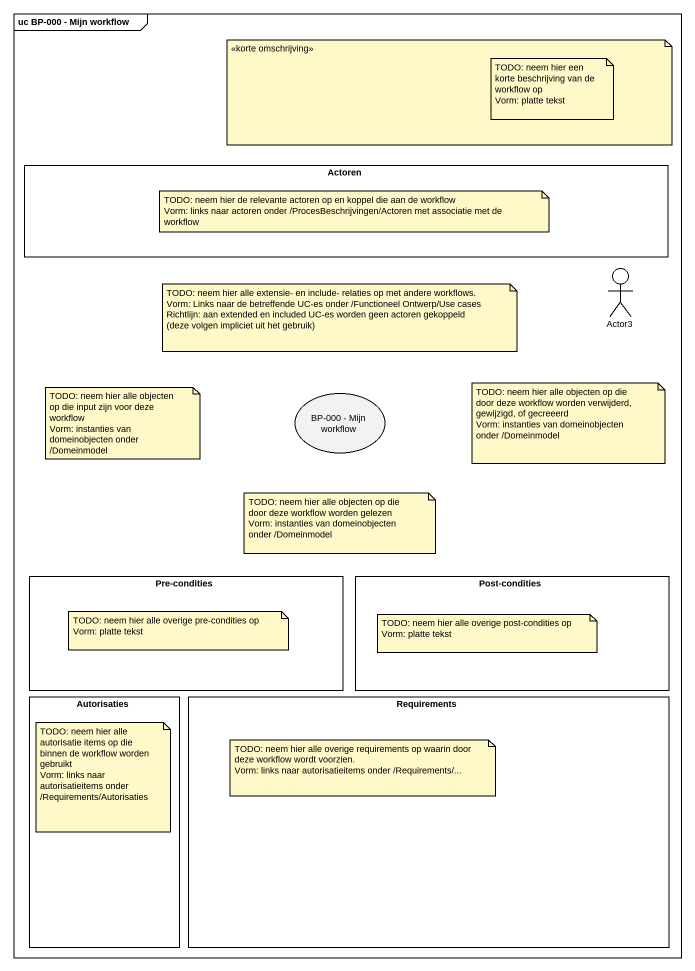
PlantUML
@startuml
mainframe uc BP-000 - Mijn workflow
rectangle Actoren
actor Actor3
usecase "BP-000 - Mijn workflow" as BP_000_Mijn_workflow
rectangle "Pre-condities" as Pre_condities
rectangle "Post-condities" as Post_condities
rectangle Autorisaties
rectangle Requirements
note as N1
  <<korte omschrijving>>
end note
note as N2
  TODO: neem hier een korte beschrijving van de workflow op
  Vorm: platte tekst
end note
note as N3
  TODO: neem hier de relevante actoren op en koppel die aan de workflow
  Vorm: links naar actoren onder /ProcesBeschrijvingen/Actoren met associatie met de workflow
end note
note as N4
  TODO: neem hier alle extensie- en include- relaties op met andere workflows.
  Vorm: Links naar de betreffende UC-es onder /Functioneel Ontwerp/Use cases
  Richtlijn: aan extended en included UC-es worden geen actoren gekoppeld (deze volgen impliciet uit het gebruik)
end note
note as N5
  TODO: neem hier alle objecten op die input zijn voor deze workflow
  Vorm: instanties van domeinobjecten onder /Domeinmodel
end note
note as N6
  TODO: neem hier alle objecten op die door deze workflow worden verwijderd, gewijzigd, of gecreeerd
  Vorm: instanties van domeinobjecten onder /Domeinmodel
end note
note as N7
  TODO: neem hier alle objecten op die door deze workflow worden gelezen
  Vorm: instanties van domeinobjecten onder /Domeinmodel
end note
note as N8
  TODO: neem hier alle overige pre-condities op
  Vorm: platte tekst
end note
note as N9
  TODO: neem hier alle overige post-condities op
  Vorm: platte tekst
end note
note as N10
  TODO: neem hier alle autorisatie items op die binnen de workflow worden gebruikt
  Vorm: links naar autorisatieitems onder /Requirements/Autorisaties
end note
note as N11
  TODO: neem hier alle overige requirements op waarin door deze workflow wordt voorzien.
  Vorm: links naar autorisatieitems onder /Requirements/...
end note
@enduml
